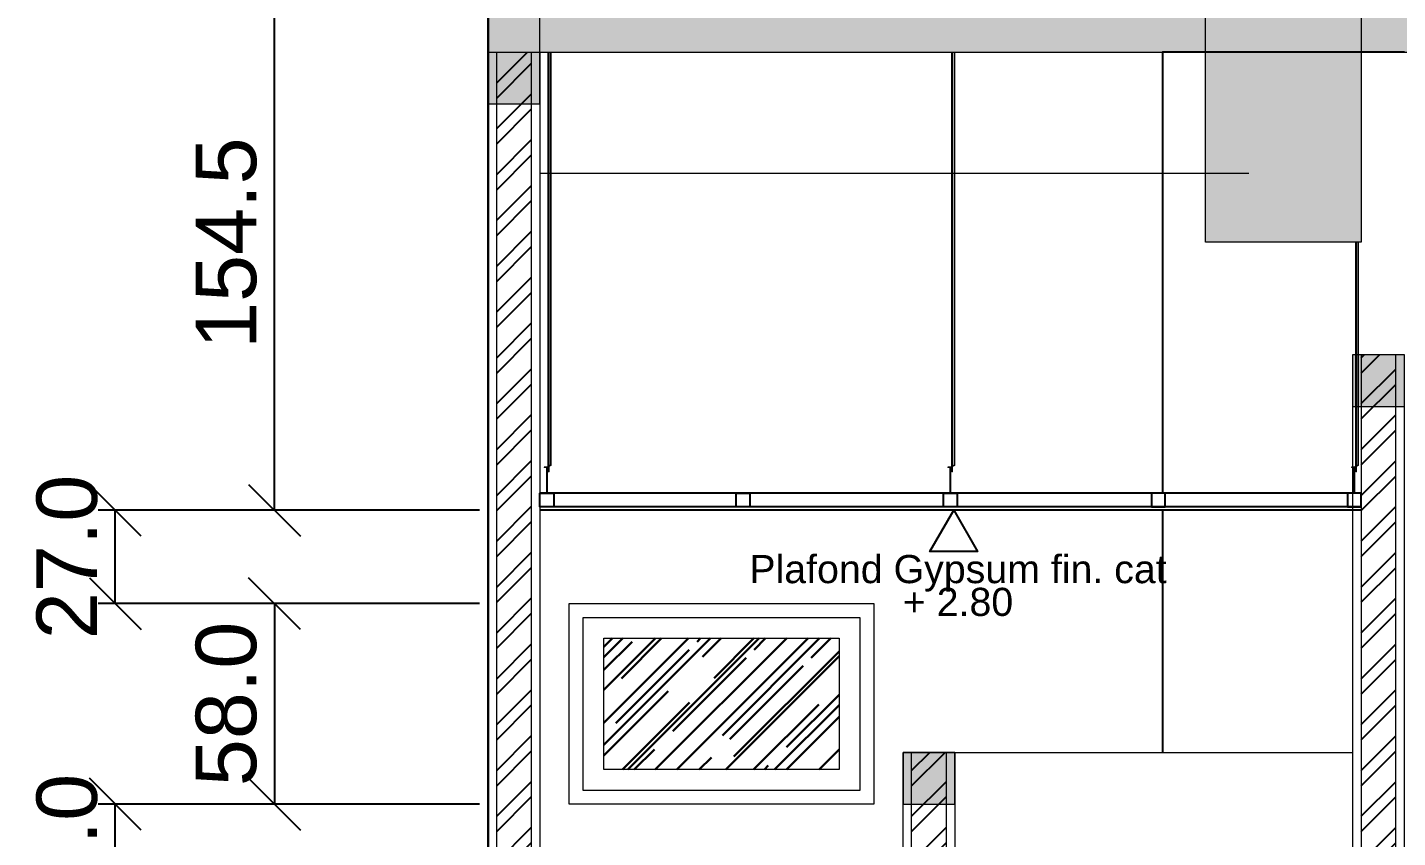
# Model space of a CAD drawing. Header units: inches. Extents: x 249 to 1192, y -18 to 440.
# Drawn here: x 524.47 to 532.4, y 206.72 to 211.41 of the extents above; entities that cross this region are included whole.
import ezdxf
from ezdxf.enums import TextEntityAlignment as Align

# ---------------------------------------------------------------- set-up
doc = ezdxf.new("R2010")
doc.units = ezdxf.units.IN
doc.header["$MEASUREMENT"] = 0
doc.linetypes.add('DASHDOT2', pattern=[0.5, 0.25, -0.125, 0, -0.125])
for name, color, linetype, lineweight in [('ARSIR BETON', 8, 'Continuous', 0), ('BALOK', 3, 'Continuous', 20), ('BESI', 201, 'Continuous', 0), ('DIMENSI', 85, 'Continuous', 20), ('DINDING', 6, 'Continuous', 0), ('DINDING2', 137, 'Continuous', 20), ('KACA', 141, 'Continuous', 30), ('KUSEN', 16, 'Continuous', 15), ('TEXT (KET. POTONGAN)', 65, 'Continuous', 30), ('TEXT (KETERANGAN)', 7, 'Continuous', 25)]:
    doc.layers.add(name, color=color, linetype=linetype, lineweight=lineweight)
for name, color, linetype in [('ARSIR DINDING', 64, 'Continuous'), ('KOLOM', 5, 'Continuous'), ('PLAFOND', 42, 'Continuous')]:
    doc.layers.add(name, color=color, linetype=linetype)
doc.styles.add('ARIAL', font='arial.ttf')
doc.styles.get("Standard").update_dxf_attribs({"font": 'arial.ttf'})
doc.dimstyles.new('UK. GDG PERTEMUAN', dxfattribs={"dimtxt": 0.5, "dimasz": 0.5, "dimexe": 0.5, "dimexo": 0.05, "dimgap": 0.1, "dimtad": 2, "dimdec": 0, "dimlfac": 100, "dimzin": 0, "dimdsep": 46, "dimtxsty": 'Standard', "dimblk": 'OBLIQUE', "dimcen": 0.09, "dimclrd": 8, "dimclre": 256, "dimclrt": 256, "dimadec": 0, "dimazin": 0, "dimtfac": 1, "dimtdec": 0, "dimtofl": 0, "dimtmove": 0, "dimatfit": 3, "dimldrblk": 'OBLIQUE', "dimfxl": 0, "dimtolj": 1, "dimtzin": 0, "dimarcsym": 0})

# ---------------------------------------------------------------- blocks, each defined once
blk = doc.blocks.new('B1')
at = {"layer": 'ARSIR BETON'}
blk.add_hatch(color=256, dxfattribs=at).paths.add_polyline_path([(364.6452, 149.9333), (364.1952, 149.9333), (364.1952, 149.2333), (364.6452, 149.2333)])
at = {"layer": 'BALOK'}
blk.add_lwpolyline([(364.1952, 149.9333), (364.6452, 149.9333), (364.6452, 149.2333), (364.1952, 149.2333)], close=True, dxfattribs=at)
blk = doc.blocks.new('BAHAN')
at = {"layer": 'TEXT (KETERANGAN)', "color": 1}
blk.add_lwpolyline([(707.032, 209.695), (707.231, 209.349), (706.832, 209.349)], close=True, dxfattribs=at)
at = {"layer": 'TEXT (KETERANGAN)', "style": 'ARIAL'}
for tag, p in [('BAHAN', (707.068, 209.013)), ('ELEVASI', (707.068, 208.738))]:
    blk.add_attdef(tag, text='', height=0.236, dxfattribs=at).set_placement(p, align=Align.BOTTOM_CENTER)
blk = doc.blocks.new('_Oblique')
at = {"color": 0, "linetype": 'ByBlock', "lineweight": -2}
blk.add_line((-0.5, -0.5), (0.5, 0.5), dxfattribs=at)
blk = doc.blocks.new('*D360')
at = {"layer": 'DEFPOINTS', "color": 0}
for p in [(524.9803, 206.9163), (527.1363, 206.9163), (527.1363, 206.3163)]:
    blk.add_point(p, dxfattribs=at)
at = {"layer": 'DIMENSI', "lineweight": -2}
for p, q in [((527.0863, 206.9163), (524.8803, 206.9163)), ((527.0863, 206.3163), (524.8803, 206.3163))]:
    blk.add_line(p, q, dxfattribs=at)
at = {"layer": 'DIMENSI', "color": 8, "lineweight": -2}
blk.add_line((524.9803, 206.3163), (524.9803, 206.9163), dxfattribs=at)
at = {"layer": 'DIMENSI', "color": 8, "lineweight": -2, "xscale": 0.3, "yscale": 0.3, "zscale": 0.3}
for p, rotation in [((524.9803, 206.9163), 90), ((524.9803, 206.3163), 270)]:
    blk.add_blockref('_Oblique', p, dxfattribs=dict(at, rotation=rotation))
at = {"layer": 'DIMENSI', "insert": (524.7015, 206.6163), "char_height": 0.35, "attachment_point": 5, "rotation": 90}
blk.add_mtext('\\A1;30.0', dxfattribs=at)
blk = doc.blocks.new('*D361')
at = {"layer": 'DEFPOINTS', "color": 0}
for p in [(527.1363, 208.0763), (525.9014, 206.9163), (527.1363, 206.9163)]:
    blk.add_point(p, dxfattribs=at)
at = {"layer": 'DIMENSI', "lineweight": -2}
for p, q in [((527.0863, 208.0763), (525.8014, 208.0763)), ((527.0863, 206.9163), (525.8014, 206.9163))]:
    blk.add_line(p, q, dxfattribs=at)
at = {"layer": 'DIMENSI', "color": 8, "lineweight": -2}
blk.add_line((525.9014, 208.0763), (525.9014, 206.9163), dxfattribs=at)
at = {"layer": 'DIMENSI', "color": 8, "lineweight": -2, "xscale": 0.3, "yscale": 0.3, "zscale": 0.3}
for p, rotation in [((525.9014, 208.0763), 90), ((525.9014, 206.9163), 270)]:
    blk.add_blockref('_Oblique', p, dxfattribs=dict(at, rotation=rotation))
at = {"layer": 'DIMENSI', "insert": (525.6227, 207.4963), "char_height": 0.35, "attachment_point": 5, "rotation": 90}
blk.add_mtext('\\A1;58.0', dxfattribs=at)
blk = doc.blocks.new('*D362')
at = {"layer": 'DEFPOINTS', "color": 0}
for p in [(524.9803, 208.6163), (527.1363, 208.6163), (527.1363, 208.0763)]:
    blk.add_point(p, dxfattribs=at)
at = {"layer": 'DIMENSI', "lineweight": -2}
for p, q in [((527.0863, 208.6163), (524.8803, 208.6163)), ((527.0863, 208.0763), (524.8803, 208.0763))]:
    blk.add_line(p, q, dxfattribs=at)
at = {"layer": 'DIMENSI', "color": 8, "lineweight": -2}
blk.add_line((524.9803, 208.0763), (524.9803, 208.6163), dxfattribs=at)
at = {"layer": 'DIMENSI', "color": 8, "lineweight": -2, "xscale": 0.3, "yscale": 0.3, "zscale": 0.3}
for p, rotation in [((524.9803, 208.6163), 90), ((524.9803, 208.0763), 270)]:
    blk.add_blockref('_Oblique', p, dxfattribs=dict(at, rotation=rotation))
at = {"layer": 'DIMENSI', "insert": (524.7016, 208.3463), "char_height": 0.35, "attachment_point": 5, "rotation": 90}
blk.add_mtext('\\A1;27.0', dxfattribs=at)
blk = doc.blocks.new('*D363')
at = {"layer": 'DEFPOINTS', "color": 0}
for p in [(525.9014, 211.7063), (527.1363, 211.7063), (527.1363, 208.6163)]:
    blk.add_point(p, dxfattribs=at)
at = {"layer": 'DIMENSI', "lineweight": -2}
for p, q in [((527.0863, 211.7063), (525.8014, 211.7063)), ((527.0863, 208.6163), (525.8014, 208.6163))]:
    blk.add_line(p, q, dxfattribs=at)
at = {"layer": 'DIMENSI', "color": 8, "lineweight": -2}
blk.add_line((525.9014, 208.6163), (525.9014, 211.7063), dxfattribs=at)
at = {"layer": 'DIMENSI', "color": 8, "lineweight": -2, "xscale": 0.3, "yscale": 0.3, "zscale": 0.3}
for p, rotation in [((525.9014, 211.7063), 90), ((525.9014, 208.6163), 270)]:
    blk.add_blockref('_Oblique', p, dxfattribs=dict(at, rotation=rotation))
at = {"layer": 'DIMENSI', "insert": (525.6227, 210.1613), "char_height": 0.35, "attachment_point": 5, "rotation": 90}
blk.add_mtext('\\A1;154.5', dxfattribs=at)

msp = doc.modelspace()

# ---------------------------------------------------------------- hatches: boundary and pattern name
at = {"layer": 'ARSIR BETON'}
h = msp.add_hatch(color=256, dxfattribs=at)
h.paths.add_polyline_path([(527.3863, 211.5663), (527.1863, 211.5663), (527.1863, 210.9663), (527.3863, 210.9663)])
h.paths.add_polyline_path([(527.1863, 211.5663), (527.1363, 211.5663), (527.1363, 210.9663), (527.1863, 210.9663)])
h.paths.add_polyline_path([(527.4363, 211.5663), (527.3863, 211.5663), (527.3863, 210.9663), (527.4363, 210.9663)])
h = msp.add_hatch(color=256, dxfattribs=at)
h.paths.add_polyline_path([(527.4363, 211.5663), (527.4363, 211.2663), (531.2858, 211.2663), (531.2858, 211.5663)])
h.paths.add_polyline_path([(540.9632, 211.2663), (540.9632, 211.5663), (532.1858, 211.5663), (532.1858, 211.2663), (532.4368, 211.2663)])
for points in [[(532.4358, 209.5163), (532.1358, 209.5163), (532.1358, 209.2163), (532.4358, 209.2163)], [(529.8359, 207.2163), (529.5359, 207.2163), (529.5359, 206.9163), (529.8359, 206.9163)]]:
    msp.add_hatch(color=256, dxfattribs=at).paths.add_polyline_path(points)
at = {"layer": 'ARSIR DINDING'}
h = msp.add_hatch(dxfattribs=at)
h.set_pattern_fill('ANSI32', color=256, scale=0.5, style=0)
h.set_pattern_definition([(45, (527.18635, 206.31628), (-0.1325825, 0.1325825), []), (45, (527.27473, 206.31628), (-0.1325825, 0.1325825), [])])
h.paths.add_polyline_path([(527.3863, 211.2663), (527.1863, 211.2663), (527.1863, 206.3163), (527.3863, 206.3163)])
h = msp.add_hatch(dxfattribs=at)
h.set_pattern_fill('ANSI32', color=256, scale=0.5, style=0)
h.set_pattern_definition([(45, (532.18576, 206.31628), (-0.132583, 0.132583), []), (45, (532.27415, 206.31628), (-0.132583, 0.132583), [])])
h.paths.add_polyline_path([(532.3858, 209.5163), (532.1858, 209.5163), (532.1858, 206.3163), (532.3858, 206.3163)])
h = msp.add_hatch(dxfattribs=at)
h.set_pattern_fill('ANSI32', color=256, scale=0.5, style=0)
h.set_pattern_definition([(45, (529.58595, 206.31628), (-0.132583, 0.132583), []), (45, (529.67434, 206.31628), (-0.132583, 0.132583), [])])
h.paths.add_polyline_path([(529.7859, 207.2163), (529.5859, 207.2163), (529.5859, 206.3163), (529.7859, 206.3163)])
at = {"layer": 'KACA'}
h = msp.add_hatch(dxfattribs=at)
h.set_pattern_fill('AR-RROOF', color=256, scale=0.2, angle=45, style=0)
h.set_pattern_definition([(45, (520.18492, 203.31628), (0.1697056, 0.4525483), [3, -0.4, 1, -0.2]), (45, (520.3023, 203.57508), (-0.329512, 0.046669), [0.6, -0.066, 1.2, -0.15]), (45, (520.13542, 203.5072), (0.6406387, 0.8301434), [1.6, -0.28, 0.8, -0.2])])
h.paths.add_polyline_path([(527.806, 207.1163), (529.1663, 207.1163), (529.1663, 207.8763), (527.806, 207.8763)])

# ---------------------------------------------------------------- linework, layer by layer
at = {"linetype": 'DASHDOT2'}
msp.add_lwpolyline([(527.1363, 223.797), (540.9632, 223.797), (540.9632, 200.5056), (527.1363, 200.5056)], close=True, dxfattribs=at)
at = {"layer": 'BALOK'}
msp.add_lwpolyline([(527.1363, 210.9663), (527.4363, 210.9663), (527.4363, 211.5663), (527.1363, 211.5663)], close=True, dxfattribs=at)
for points in [[(527.1363, 211.2663), (540.9632, 211.2663)], [(527.4363, 210.5663), (531.5358, 210.5663)], [(532.1358, 209.2163), (532.4358, 209.2163), (532.4358, 209.5163), (532.1358, 209.5163), (532.1358, 209.2163)], [(529.5359, 206.9163), (529.8359, 206.9163), (529.8359, 207.2163), (529.5359, 207.2163), (529.5359, 206.9163)]]:
    msp.add_lwpolyline(points, dxfattribs=at)
at = {"layer": 'BESI', "ltscale": 0.1}
for p, q in [((527.4845, 208.8695), (527.4845, 211.2663)), ((527.4845, 208.8695), (527.4845, 211.2663)), ((527.4885, 208.8718), (527.4885, 211.2663)), ((527.4885, 208.8718), (527.4885, 211.2663)), ((527.4976, 211.2663), (527.4976, 208.8771)), ((527.4976, 211.2663), (527.4976, 208.8771)), ((527.4991, 211.2663), (527.4991, 208.8762)), ((527.4991, 211.2663), (527.4991, 208.8762)), ((529.8182, 208.8695), (529.8182, 211.2663)), ((529.8182, 208.8695), (529.8182, 211.2663)), ((529.8222, 208.8718), (529.8222, 211.2663)), ((529.8222, 208.8718), (529.8222, 211.2663)), ((529.8313, 211.2663), (529.8313, 208.8771)), ((529.8313, 211.2663), (529.8313, 208.8771)), ((529.8328, 211.2663), (529.8328, 208.8762)), ((529.8328, 211.2663), (529.8328, 208.8762)), ((532.1539, 208.8695), (532.1539, 210.1663)), ((532.1539, 208.8695), (532.1539, 210.1663)), ((532.1579, 208.8718), (532.1579, 210.1663)), ((532.1579, 208.8718), (532.1579, 210.1663)), ((532.167, 210.1663), (532.167, 208.8771)), ((532.167, 210.1663), (532.167, 208.8771)), ((532.1685, 210.1663), (532.1685, 208.8762)), ((532.1685, 210.1663), (532.1685, 208.8762)), ((527.4767, 208.865), (527.461, 208.865)), ((527.461, 208.865), (527.461, 208.8635)), ((527.4771, 208.8635), (527.461, 208.8635)), ((527.4976, 208.8771), (527.4767, 208.865)), ((527.4991, 208.8762), (527.4771, 208.8635)), ((527.4845, 208.8393), (527.4845, 208.8678)), ((527.4885, 208.8393), (527.4845, 208.8393)), ((527.4885, 208.8393), (527.4845, 208.8393)), ((527.4885, 208.8393), (527.4845, 208.8393)), ((527.4885, 208.8393), (527.4845, 208.8393)), ((527.4885, 208.8393), (527.4885, 208.8701)), ((529.8104, 208.865), (529.7947, 208.865)), ((529.7947, 208.865), (529.7947, 208.8635)), ((529.8108, 208.8635), (529.7947, 208.8635)), ((529.8313, 208.8771), (529.8104, 208.865)), ((529.8328, 208.8762), (529.8108, 208.8635)), ((529.8182, 208.8393), (529.8182, 208.8678)), ((529.8222, 208.8393), (529.8182, 208.8393)), ((529.8222, 208.8393), (529.8182, 208.8393)), ((529.8222, 208.8393), (529.8182, 208.8393)), ((529.8222, 208.8393), (529.8182, 208.8393)), ((529.8222, 208.8393), (529.8222, 208.8701)), ((532.1461, 208.865), (532.1304, 208.865)), ((532.1304, 208.865), (532.1304, 208.8635)), ((532.1465, 208.8635), (532.1304, 208.8635)), ((532.167, 208.8771), (532.1461, 208.865)), ((532.1685, 208.8762), (532.1465, 208.8635)), ((532.1539, 208.8393), (532.1539, 208.8678)), ((532.1579, 208.8393), (532.1539, 208.8393)), ((532.1579, 208.8393), (532.1539, 208.8393)), ((532.1579, 208.8393), (532.1539, 208.8393)), ((532.1579, 208.8393), (532.1539, 208.8393)), ((532.1579, 208.8393), (532.1579, 208.8701))]:
    msp.add_line(p, q, dxfattribs=at)
for points in [[(527.4771, 208.8635), (527.4771, 208.7163), (527.4756, 208.7163), (527.4756, 208.8635)], [(529.8108, 208.8635), (529.8108, 208.7163), (529.8093, 208.7163), (529.8093, 208.8635)], [(532.1465, 208.8635), (532.1465, 208.7163), (532.145, 208.7163), (532.145, 208.8635)]]:
    msp.add_lwpolyline(points, dxfattribs=at)
at = {"layer": 'DINDING'}
msp.add_lwpolyline([(527.1363, 211.2663), (527.4363, 211.2663), (527.4363, 202.1363), (527.1363, 202.1363)], close=True, dxfattribs=at)
for points in [[(532.1358, 209.5163), (532.1358, 202.1363), (532.4358, 202.1363), (532.4358, 209.5163)], [(529.8359, 207.2163), (529.8359, 202.1363), (529.5359, 202.1363), (529.5359, 207.2163)], [(529.5359, 207.2163), (532.1358, 207.2163)]]:
    msp.add_lwpolyline(points, dxfattribs=at)
at = {"layer": 'DINDING2'}
msp.add_lwpolyline([(527.1863, 211.2663), (527.3863, 211.2663), (527.3863, 202.1363), (527.1863, 202.1363)], close=True, dxfattribs=at)
for points in [[(532.1858, 209.5163), (532.1858, 202.1363), (532.3858, 202.1363), (532.3858, 206.9695)], [(532.3858, 206.9695), (532.3858, 209.5163)], [(529.7859, 207.2163), (529.7859, 202.1363), (529.5859, 202.1363), (529.5859, 207.2163)]]:
    msp.add_lwpolyline(points, dxfattribs=at)
at = {"layer": 'KOLOM'}
for points in [[(532.4368, 211.2663), (531.0368, 211.2663), (531.0368, 208.7163)], [(531.0368, 208.6163), (531.0368, 207.2163)]]:
    msp.add_lwpolyline(points, dxfattribs=at)
at = {"layer": 'KUSEN'}
for points in [[(527.606, 208.0763), (529.3663, 208.0763), (529.3663, 206.9163), (527.606, 206.9163)], [(527.686, 207.9963), (529.2863, 207.9963), (529.2863, 206.9963), (527.686, 206.9963)], [(527.806, 207.8763), (529.1663, 207.8763), (529.1663, 207.1163), (527.806, 207.1163)]]:
    msp.add_lwpolyline(points, close=True, dxfattribs=at)
at = {"layer": 'PLAFOND'}
for points in [[(532.1858, 208.7163), (527.4363, 208.7163)], [(532.1858, 208.6363), (527.4363, 208.6363)], [(532.1858, 208.6163), (527.4363, 208.6163)]]:
    msp.add_lwpolyline(points, dxfattribs=at)
for points in [[(527.5163, 208.6363), (527.4363, 208.6363), (527.4363, 208.7163), (527.5163, 208.7163)], [(528.65, 208.6363), (528.57, 208.6363), (528.57, 208.7163), (528.65, 208.7163)], [(529.85, 208.6363), (529.77, 208.6363), (529.77, 208.7163), (529.85, 208.7163)], [(530.9721, 208.6363), (531.0521, 208.6363), (531.0521, 208.7163), (530.9721, 208.7163)], [(532.1058, 208.6363), (532.1858, 208.6363), (532.1858, 208.7163), (532.1058, 208.7163)]]:
    msp.add_lwpolyline(points, close=True, dxfattribs=at)
at = {"layer": 'TEXT (KET. POTONGAN)'}
msp.add_lwpolyline([(527.1363, 200.5056), (527.1363, 212.3966)], dxfattribs=at)

# ---------------------------------------------------------------- block references
at = {"xscale": 2, "yscale": 2, "zscale": 2}
msp.add_blockref('B1', (-197.1047, -88.3003), dxfattribs=at)
at = {"layer": 'DIMENSI', "xscale": 0.6897248955102668, "yscale": 0.6897248955102668, "zscale": 0.6897248955102668}
msp.add_blockref('BAHAN', (42.1715, 63.9846), dxfattribs=at).add_auto_attribs({'ELEVASI': '+ 2.80', 'BAHAN': 'Plafond Gypsum fin. cat'})

# ---------------------------------------------------------------- dimensions: what is measured, and where the dimension line sits
at = {"layer": 'DIMENSI'}
dim = msp.add_linear_dim(base=(525.9014, 211.7063), p1=(527.1363, 208.6163), p2=(527.1363, 211.7063), angle=90, dimstyle='UK. GDG PERTEMUAN', override={"dimtxt": 0.35, "dimasz": 0.3, "dimexe": 0.1, "dimdec": 1, "dimlfac": 50}, dxfattribs=at)
dim.commit()
dim.dimension.update_dxf_attribs({"geometry": '*D363', "text_midpoint": (525.6227, 210.1613)})
for base, p1, p2, angle, picture, middle in [((524.9803, 208.6163), (527.1363, 208.0763), (527.1363, 208.6163), 90, '*D362', (524.9803, 208.3463)), ((525.9014, 206.9163), (527.1363, 208.0763), (527.1363, 206.9163), 270, '*D361', (525.9014, 207.4963)), ((524.9803, 206.9163), (527.1363, 206.3163), (527.1363, 206.9163), 90, '*D360', (524.9803, 206.6163))]:
    dim = msp.add_linear_dim(base=base, p1=p1, p2=p2, angle=angle, dimstyle='UK. GDG PERTEMUAN', override={"dimtxt": 0.35, "dimasz": 0.3, "dimexe": 0.1, "dimdec": 1, "dimlfac": 50}, dxfattribs=at)
    dim.commit()
    dim.dimension.update_dxf_attribs({"geometry": picture, "text_midpoint": middle, "dimtype": 160})

doc.saveas('drawing.dxf')
